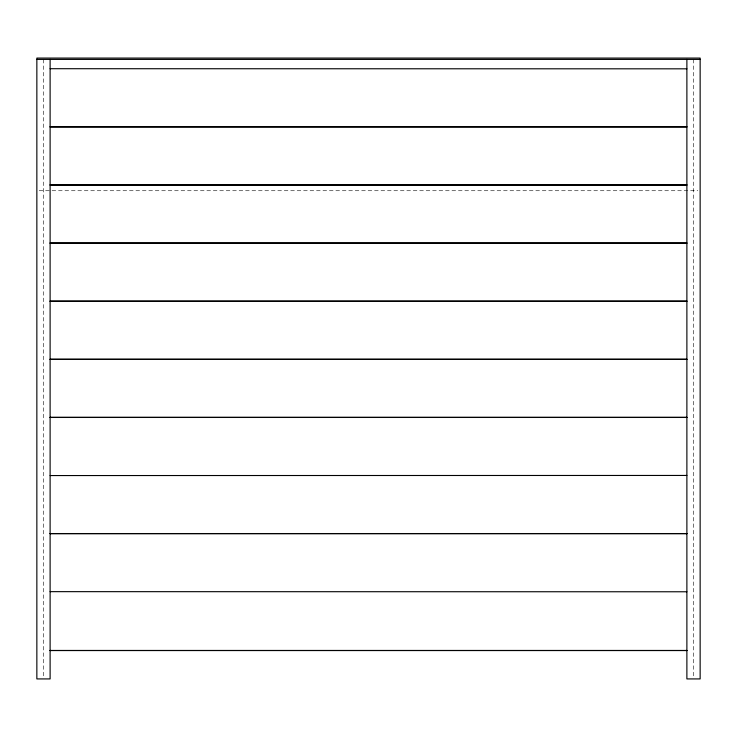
<?xml version="1.0" encoding="UTF-8"?>
<svg xmlns="http://www.w3.org/2000/svg" width="737" height="737" viewBox="0 0 737 737"><rect width="100%" height="100%" fill="white"/><g stroke="black" fill="none" stroke-linecap="round" stroke-linejoin="round"><path stroke-width="0.55" stroke-dasharray="3.69 2.76" d="M39.153 190.736L697.847 190.736M693.517 59.402L693.517 676.621M43.483 59.402L43.483 676.621"/><path stroke-width="1.11" d="M36.85 59.402L700.15 59.402M50.116 68.707L686.884 68.827M50.116 126.81L686.884 126.81M50.116 126.93L686.884 126.93M50.116 184.923L686.884 184.923M50.116 185.033L686.884 185.033M50.116 243.026L686.884 243.026M50.116 243.136L686.884 243.136M50.116 301.129L686.884 301.129M50.116 301.249L686.884 301.249M50.116 359.232L686.884 359.232M50.116 359.352L686.884 359.352M50.116 417.335L686.884 417.335M50.116 417.455L686.884 417.455M50.116 475.558L686.884 475.448M50.116 533.551L686.884 533.551M50.116 533.662L686.884 533.662M50.116 591.654L686.884 591.774M50.116 650.449L686.884 650.449M50.116 650.559L686.884 650.559M686.884 59.402L686.884 678.924L700.15 678.924L700.15 58.076L36.85 58.076L36.85 678.924L50.116 678.924L50.116 59.402"/></g></svg>
